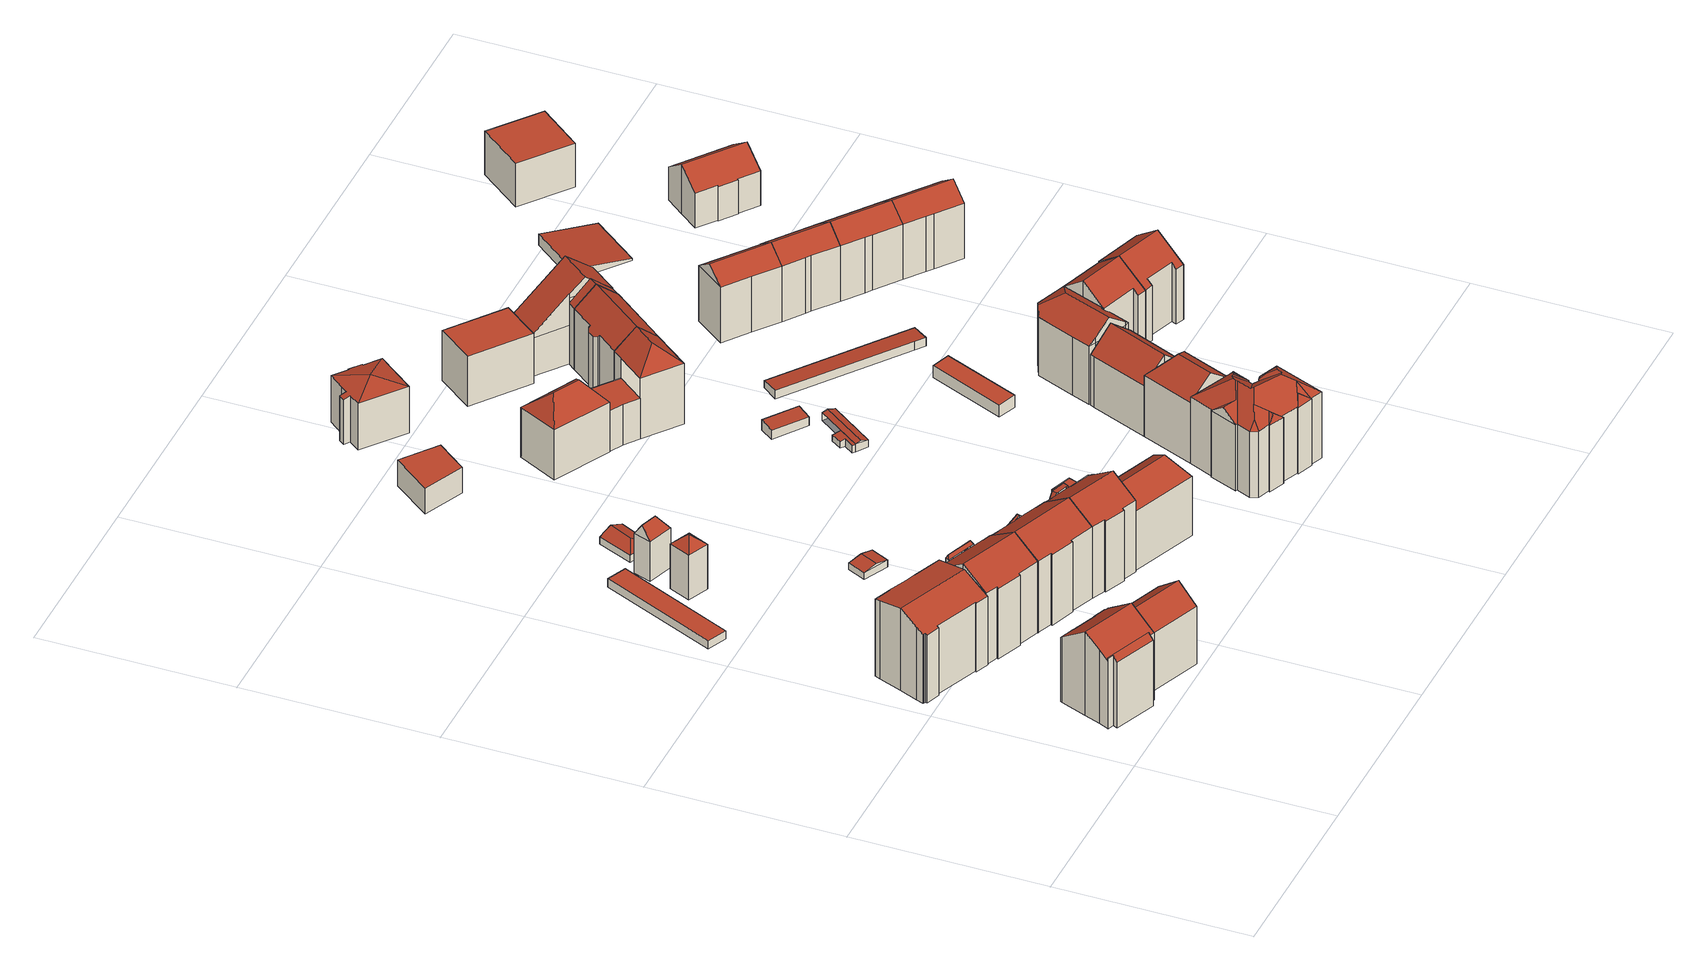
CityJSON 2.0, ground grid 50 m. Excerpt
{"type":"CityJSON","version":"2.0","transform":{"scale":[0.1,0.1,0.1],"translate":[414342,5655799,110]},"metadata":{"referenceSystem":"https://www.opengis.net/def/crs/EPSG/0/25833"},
"CityObjects":{
"building1":{"type":"Building","attributes":{"Gemeindeschluessel":14612000,"Geometrietyp2DReferenz":"3000","function":"31001_9998","roofType":"9999"},"children":["building1-1","building1-2"]},
"building1-1":{"type":"BuildingPart","attributes":{"Dachtyp_tdc":"tdcGableRoof","Dachneigung":35.48,"QualitaetDacherkennung":62,"Geometrietyp2DReferenz":"3000","measuredHeight":23.73,"roofType":"3100"},"parents":["building1"],"geometry":[{"type":"MultiSurface","lod":"2","boundaries":[[[0,1,2,3]],[[1,4,5,2]],[[4,6,7,5]],[[6,8,9,7]],[[8,10,11,9]],[[10,12,13,11]],[[12,14,15,13]],[[14,16,17,15]],[[16,18,19,17]],[[18,20,21,19]],[[22,23,24,25]],[[23,26,27,24]],[[26,28,29,27]],[[28,30,31,29]],[[30,0,3,31]],[[26,23,22,20,18,16,14]],[[14,12,10,8,6,4,1,0,30,28,26]],[[3,2,5,7,9,11,13,15,17,19,21,25,24,27,29,31]]],"semantics":{"surfaces":[{"type":"WallSurface"},{"type":"RoofSurface"},{"type":"GroundSurface"}],"values":[0,0,0,0,0,0,0,0,0,0,0,0,0,0,0,1,1,2]}}]},
"building1-2":{"type":"BuildingPart","attributes":{"Dachtyp_tdc":"tdcPolyFlatRoof","Dachneigung":43.19,"QualitaetDacherkennung":37,"Geometrietyp2DReferenz":"3000","measuredHeight":19.96,"roofType":"2100"},"parents":["building1"],"geometry":[{"type":"MultiSurface","lod":"2","boundaries":[[[32,33,34,35]],[[33,36,37,34]],[[36,38,39,37]],[[38,40,22,25,39]],[[41,32,35,21,20]],[[41,40,38,36,33,32]],[[35,34,37,39,25,21]]],"semantics":{"surfaces":[{"type":"WallSurface"},{"type":"RoofSurface"},{"type":"GroundSurface"}],"values":[0,0,0,0,0,1,2]}}]},
"building2":{"type":"Building","attributes":{"Gemeindeschluessel":14612000,"Geometrietyp2DReferenz":"3000","function":"31001_9998","roofType":"9999"},"children":["building2-1","building2-2","building2-3"]},
"building2-1":{"type":"BuildingPart","attributes":{"Dachtyp_tdc":"tdcFreeFormRoof","Dachneigung":57.1,"QualitaetDacherkennung":8,"Geometrietyp2DReferenz":"3000","measuredHeight":17.68,"roofType":"5000"},"parents":["building2"],"geometry":[{"type":"MultiSurface","lod":"2","boundaries":[[[42,43,44,45]],[[43,46,47,44]],[[46,48,49,47]],[[48,50,51,49]],[[52,42,45,53]],[[54,55,50,48,46,56]],[[46,43,42,56]],[[42,52,54,56]],[[45,44,47,49,51,57,58,53]]],"semantics":{"surfaces":[{"type":"WallSurface"},{"type":"RoofSurface"},{"type":"GroundSurface"}],"values":[0,0,0,0,0,1,1,1,2]}}]},
"building2-2":{"type":"BuildingPart","attributes":{"Dachtyp_tdc":"tdcFreeFormRoof","Dachneigung":63.76,"QualitaetDacherkennung":7,"Geometrietyp2DReferenz":"3000","measuredHeight":18.18,"roofType":"5000"},"parents":["building2"],"geometry":[{"type":"MultiSurface","lod":"2","boundaries":[[[59,60,61,62]],[[63,64,65,51,50]],[[64,59,62,65]],[[66,67,68,60,69]],[[69,60,59]],[[59,64,66,69]],[[63,67,66,64]],[[68,67,63]],[[62,61,57,51,65]]],"semantics":{"surfaces":[{"type":"WallSurface"},{"type":"RoofSurface"},{"type":"GroundSurface"}],"values":[0,0,0,1,1,1,0,0,2]}}]},
"building2-3":{"type":"BuildingPart","attributes":{"Dachtyp_tdc":"tdcGableRoof","Dachneigung":28.07,"QualitaetDacherkennung":53,"Geometrietyp2DReferenz":"3000","measuredHeight":23.25,"roofType":"3100"},"parents":["building2"],"geometry":[{"type":"MultiSurface","lod":"2","boundaries":[[[70,71,72,73]],[[71,74,75,72]],[[74,76,77,75]],[[76,78,79,77]],[[78,80,81,79]],[[80,82,83,81]],[[82,84,85,83]],[[84,86,87,85]],[[86,88,89,87]],[[88,90,91,89]],[[90,92,93,91]],[[92,94,52,53,93]],[[95,61,60]],[[95,96,97,61]],[[96,98,99,97]],[[98,100,101,99]],[[100,102,103,101]],[[102,70,73,103]],[[98,96,95,104,94,92,90,88]],[[88,86,84,82,80,78,76,74,71,70,102,100,98]],[[73,72,75,77,79,81,83,85,87,89,91,93,53,58,57,61,97,99,101,103]]],"semantics":{"surfaces":[{"type":"WallSurface"},{"type":"RoofSurface"},{"type":"GroundSurface"}],"values":[0,0,0,0,0,0,0,0,0,0,0,0,0,0,0,0,0,0,1,1,2]}}]},
"building3":{"type":"Building","attributes":{"Dachtyp_tdc":"tdcGableRoof","Gemeindeschluessel":14612000,"Dachneigung":37.74,"QualitaetDacherkennung":73,"Geometrietyp2DReferenz":"3000","measuredHeight":20.65,"function":"31001_9998","roofType":"3100"},"geometry":[{"type":"Solid","lod":"2","boundaries":[[[[105,106,17,107]],[[106,108,13,17]],[[108,109,110,13]],[[109,105,107,110]],[[108,106,111]],[[105,109,112]],[[106,105,112,111]],[[109,108,111,112]],[[107,17,13,110]]]],"semantics":{"surfaces":[{"type":"WallSurface"},{"type":"RoofSurface"},{"type":"GroundSurface"}],"values":[[0,0,0,0,0,0,1,1,2]]}}]},
"building4":{"type":"Building","attributes":{"Gemeindeschluessel":14612000,"Geometrietyp2DReferenz":"3000","function":"31001_9998","roofType":"9999"},"children":["building4-1","building4-2","building4-3"]},
"building4-1":{"type":"BuildingPart","attributes":{"Dachtyp_tdc":"tdcFreeFormRoof","Dachneigung":62.49,"QualitaetDacherkennung":9,"Geometrietyp2DReferenz":"3000","measuredHeight":20.51,"roofType":"5000"},"parents":["building4"],"geometry":[{"type":"MultiSurface","lod":"2","boundaries":[[[113,114,115,116]],[[114,117,118,115]],[[117,119,120,118]],[[119,121,122,120]],[[121,123,124,122]],[[123,125,126,127,124]],[[128,113,116,129,130]],[[123,121,119,117,114,113,131,132]],[[113,128,131]],[[128,125,132,131]],[[125,123,132]],[[116,115,118,120,122,124,127,133,129]]],"semantics":{"surfaces":[{"type":"WallSurface"},{"type":"RoofSurface"},{"type":"GroundSurface"}],"values":[0,0,0,0,0,0,0,1,1,1,1,2]}}]},
"building4-2":{"type":"BuildingPart","attributes":{"Dachtyp_tdc":"tdcGableRoof","Dachneigung":32.34,"QualitaetDacherkennung":69,"Geometrietyp2DReferenz":"3000","measuredHeight":24.79,"roofType":"3100"},"parents":["building4"],"geometry":[{"type":"MultiSurface","lod":"2","boundaries":[[[134,135,136]],[[134,137,138,135]],[[137,139,140,138]],[[139,141,142,140]],[[141,143,144,142]],[[143,145,146,144]],[[145,147,148,146]],[[147,149,150,148]],[[149,151,152,150]],[[151,153,154,152]],[[153,155,156,154]],[[155,157,158,156]],[[157,159,160,158]],[[159,161,162,163,160]],[[157,155,153,151,149,147,145,143,141]],[[141,139,137,134,161,159,157]],[[135,138,140,142,144,146,148,150,152,154,156,158,160,163,164]]],"semantics":{"surfaces":[{"type":"WallSurface"},{"type":"RoofSurface"},{"type":"GroundSurface"}],"values":[0,0,0,0,0,0,0,0,0,0,0,0,0,0,1,1,2]}}]},
"building4-3":{"type":"BuildingPart","attributes":{"Dachtyp_tdc":"tdcGableRoof","Dachneigung":19.62,"QualitaetDacherkennung":8,"Geometrietyp2DReferenz":"3000","measuredHeight":19.28,"roofType":"3100"},"parents":["building4"],"geometry":[{"type":"MultiSurface","lod":"2","boundaries":[[[126,165,166,127]],[[165,136,135,166]],[[162,167,168,163]],[[167,130,129,168]],[[169,136,165,126,170]],[[170,130,167,162,169]],[[129,133,127,166,135,164,163,168]]],"semantics":{"surfaces":[{"type":"WallSurface"},{"type":"RoofSurface"},{"type":"GroundSurface"}],"values":[0,0,0,0,1,1,2]}}]},
"building5":{"type":"Building","attributes":{"Dachtyp_tdc":"tdcPolyFlatRoof","Gemeindeschluessel":14612000,"Dachneigung":0,"QualitaetDacherkennung":87,"Geometrietyp2DReferenz":"3000","measuredHeight":2.31,"function":"31001_2463","roofType":"1000"},"geometry":[{"type":"Solid","lod":"2","boundaries":[[[[171,172,173,174]],[[172,175,176,173]],[[175,177,178,176]],[[177,171,174,178]],[[177,175,172,171]],[[174,173,176,178]]]],"semantics":{"surfaces":[{"type":"WallSurface"},{"type":"RoofSurface"},{"type":"GroundSurface"}],"values":[[0,0,0,0,1,2]]}}]},
"building6":{"type":"Building","attributes":{"Dachtyp_tdc":"tdcFreeFormRoof","Gemeindeschluessel":14612000,"Dachneigung":42.2,"QualitaetDacherkennung":4,"Geometrietyp2DReferenz":"3000","measuredHeight":15.33,"function":"31001_9998","roofType":"5000"},"geometry":[{"type":"Solid","lod":"2","boundaries":[[[[179,180,181,182]],[[180,183,184,181]],[[183,185,186,184]],[[185,179,182,186]],[[187,185,183]],[[187,183,180]],[[187,180,179]],[[187,179,185]],[[182,181,184,186]]]],"semantics":{"surfaces":[{"type":"WallSurface"},{"type":"RoofSurface"},{"type":"GroundSurface"}],"values":[[0,0,0,0,1,1,1,1,2]]}}]},
"building7":{"type":"Building","attributes":{"Gemeindeschluessel":14612000,"Geometrietyp2DReferenz":"3000","function":"31001_9998","roofType":"9999"},"children":["building7-1","building7-2"]},
"building7-1":{"type":"BuildingPart","attributes":{"Dachtyp_tdc":"tdcGableRoof","Dachneigung":33.56,"QualitaetDacherkennung":69,"Geometrietyp2DReferenz":"3000","measuredHeight":24.68,"roofType":"3100"},"parents":["building7"],"geometry":[{"type":"MultiSurface","lod":"2","boundaries":[[[188,189,190,191]],[[189,192,193,190]],[[192,194,195,193]],[[194,141,196,195]],[[141,197,198,196]],[[197,199,200,198]],[[199,201,202,203,200]],[[204,205,206,207,208]],[[205,209,210,206]],[[209,211,212,210]],[[211,213,214,212]],[[213,215,216,214]],[[215,188,191,216]],[[211,209,205,204,217,218,219,201,199,197,141]],[[141,194,192,189,188,215,213,211]],[[191,190,193,195,196,198,200,203,220,207,206,210,212,214,216]]],"semantics":{"surfaces":[{"type":"WallSurface"},{"type":"RoofSurface"},{"type":"GroundSurface"}],"values":[0,0,0,0,0,0,0,0,0,0,0,0,0,1,1,2]}}]},
"building7-2":{"type":"BuildingPart","attributes":{"Dachtyp_tdc":"tdcGableRoof","Dachneigung":25.52,"QualitaetDacherkennung":5,"Geometrietyp2DReferenz":"3000","measuredHeight":20.45,"roofType":"3100"},"parents":["building7"],"geometry":[{"type":"MultiSurface","lod":"2","boundaries":[[[221,222,206,223]],[[222,208,207,206]],[[202,224,225,203]],[[224,226,227,225]],[[226,228,229,227]],[[228,230,231,229]],[[230,221,223,231]],[[226,224,202,219,232]],[[232,217,208,222,221,230,228,226]],[[223,206,207,220,203,225,227,229,231]]],"semantics":{"surfaces":[{"type":"WallSurface"},{"type":"RoofSurface"},{"type":"GroundSurface"}],"values":[0,0,0,0,0,0,0,1,1,2]}}]},
"building8":{"type":"Building","attributes":{"Dachtyp_tdc":"tdcFreeFormRoof","Gemeindeschluessel":14612000,"Dachneigung":55.28,"QualitaetDacherkennung":8,"Geometrietyp2DReferenz":"3000","measuredHeight":14.75,"function":"31001_9998","roofType":"5000"},"geometry":[{"type":"Solid","lod":"2","boundaries":[[[[233,234,235,236]],[[234,237,238,235]],[[237,239,240,238]],[[239,233,236,240]],[[241,239,237]],[[242,241,237,234]],[[242,234,233]],[[241,242,233,239]],[[236,235,238,240]]]],"semantics":{"surfaces":[{"type":"WallSurface"},{"type":"RoofSurface"},{"type":"GroundSurface"}],"values":[[0,0,0,0,1,1,0,1,2]]}}]},
"building9":{"type":"Building","attributes":{"Dachtyp_tdc":"tdcGableRoof","Gemeindeschluessel":14612000,"Dachneigung":11.06,"QualitaetDacherkennung":73,"Geometrietyp2DReferenz":"3000","measuredHeight":2.58,"function":"31001_9998","roofType":"3100"},"geometry":[{"type":"Solid","lod":"2","boundaries":[[[[243,244,245,246]],[[244,247,248,245]],[[247,249,250,248]],[[249,243,246,250]],[[247,244,251]],[[243,249,252]],[[244,243,252,251]],[[249,247,251,252]],[[246,245,248,250]]]],"semantics":{"surfaces":[{"type":"WallSurface"},{"type":"RoofSurface"},{"type":"GroundSurface"}],"values":[[0,0,0,0,0,0,1,1,2]]}}]},
"building10":{"type":"Building","attributes":{"Gemeindeschluessel":14612000,"Geometrietyp2DReferenz":"3000","function":"31001_9998","roofType":"9999"},"children":["building10-1","building10-2"]},
"building10-1":{"type":"BuildingPart","attributes":{"Dachtyp_tdc":"tdcGableRoof","Dachneigung":33.63,"QualitaetDacherkennung":72,"Geometrietyp2DReferenz":"3000","measuredHeight":24.75,"roofType":"3100"},"parents":["building10"],"geometry":[{"type":"MultiSurface","lod":"2","boundaries":[[[253,254,255,256]],[[254,257,258,255]],[[257,213,259,258]],[[213,260,261,259]],[[260,262,263,261]],[[262,264,265,263]],[[264,266,267,265]],[[268,269,270]],[[268,271,272,269]],[[271,273,274,272]],[[273,275,276,274]],[[275,277,278,276]],[[277,279,280,278]],[[279,281,282,280]],[[281,283,284,282]],[[283,253,256,284]],[[279,277,275,273,271,268,285,286,264,262,260]],[[260,213,257,254,253,283,281,279]],[[256,255,258,259,261,263,265,269,272,274,276,278,280,282,284]]],"semantics":{"surfaces":[{"type":"WallSurface"},{"type":"RoofSurface"},{"type":"GroundSurface"}],"values":[0,0,0,0,0,0,0,0,0,0,0,0,0,0,0,0,1,1,2]}}]},
"building10-2":{"type":"BuildingPart","attributes":{"Dachtyp_tdc":"tdcCutGableRoof","Dachneigung":2.89,"QualitaetDacherkennung":23,"Geometrietyp2DReferenz":"3000","measuredHeight":20.42,"roofType":"9999"},"parents":["building10"],"geometry":[{"type":"MultiSurface","lod":"2","boundaries":[[[267,287,288,265]],[[287,289,290,288]],[[289,291,292,290]],[[291,293,294,292]],[[293,295,296,294]],[[295,270,269,296]],[[266,286,297,298,299,300]],[[295,301,302,285,270]],[[303,302,301,304,305,298,297]],[[289,299,298,305,291]],[[291,305,304,293]],[[293,304,301,295]],[[287,300,299,289]],[[267,266,300,287]],[[288,290,292,294,296,269,265]]],"semantics":{"surfaces":[{"type":"WallSurface"},{"type":"RoofSurface"},{"type":"GroundSurface"}],"values":[0,0,0,0,0,0,1,1,1,0,0,0,0,0,2]}}]},
"building11":{"type":"Building","attributes":{"Dachtyp_tdc":"tdcFreeFormRoof","Gemeindeschluessel":14612000,"Dachneigung":22.9,"QualitaetDacherkennung":23,"Geometrietyp2DReferenz":"3000","measuredHeight":3.5,"function":"31001_9998","roofType":"5000"},"geometry":[{"type":"Solid","lod":"2","boundaries":[[[[306,307,308,309]],[[307,310,311,308]],[[310,312,313,311]],[[312,306,309,313]],[[314,315,312,310]],[[314,310,307]],[[315,314,307,306]],[[315,306,312]],[[309,308,311,313]]]],"semantics":{"surfaces":[{"type":"WallSurface"},{"type":"RoofSurface"},{"type":"GroundSurface"}],"values":[[0,0,0,0,1,1,1,0,2]]}}]},
"building12":{"type":"Building","attributes":{"Dachtyp_tdc":"tdcHipAndGableRoof","Gemeindeschluessel":14612000,"Dachneigung":36.99,"QualitaetDacherkennung":74,"Geometrietyp2DReferenz":"3000","measuredHeight":21.12,"function":"31001_9998","roofType":"5000"},"geometry":[{"type":"Solid","lod":"2","boundaries":[[[[316,317,318,319]],[[317,320,321,318]],[[320,322,323,321]],[[322,324,325,323]],[[324,326,327,325]],[[326,328,329,327]],[[328,330,331,329]],[[330,332,333,331]],[[332,316,319,333]],[[328,326,334]],[[326,324,322,320,317,316,332,334]],[[332,330,328,334]],[[319,318,321,323,325,327,329,331,333]]]],"semantics":{"surfaces":[{"type":"WallSurface"},{"type":"RoofSurface"},{"type":"GroundSurface"}],"values":[[0,0,0,0,0,0,0,0,0,1,1,1,2]]}}]},
"building13":{"type":"Building","attributes":{"Dachtyp_tdc":"tdcPolyFlatRoof","Gemeindeschluessel":14612000,"Dachneigung":0,"QualitaetDacherkennung":72,"Geometrietyp2DReferenz":"3000","measuredHeight":7.26,"function":"31001_9998","roofType":"1000"},"geometry":[{"type":"Solid","lod":"2","boundaries":[[[[335,336,337,338]],[[336,339,340,337]],[[336,335,341,339]],[[340,342,338,337]],[[339,341,342,340]],[[341,335,338,342]]]],"semantics":{"surfaces":[{"type":"WallSurface"},{"type":"RoofSurface"},{"type":"GroundSurface"}],"values":[[0,0,1,2,0,0]]}}]},
"building14":{"type":"Building","attributes":{"Dachtyp_tdc":"tdcPolyFlatRoof","Gemeindeschluessel":14612000,"Dachneigung":0,"QualitaetDacherkennung":66,"Geometrietyp2DReferenz":"3000","measuredHeight":2.61,"function":"31001_9998","roofType":"1000"},"geometry":[{"type":"Solid","lod":"2","boundaries":[[[[343,344,345,346]],[[344,347,348,345]],[[347,349,350,348]],[[349,343,346,350]],[[349,347,344,343]],[[346,345,348,350]]]],"semantics":{"surfaces":[{"type":"WallSurface"},{"type":"RoofSurface"},{"type":"GroundSurface"}],"values":[[0,0,0,0,1,2]]}}]},
"building15":{"type":"Building","attributes":{"Dachtyp_tdc":"tdcHipRoof","Gemeindeschluessel":14612000,"Dachneigung":40.52,"QualitaetDacherkennung":69,"Geometrietyp2DReferenz":"3000","measuredHeight":19.04,"function":"31001_9998","roofType":"3200"},"geometry":[{"type":"Solid","lod":"2","boundaries":[[[[351,352,353,354]],[[352,355,356,353]],[[355,357,358,356]],[[357,359,360,358]],[[359,351,354,360]],[[351,359,361]],[[357,355,352,362]],[[359,357,362,361]],[[352,351,361,362]],[[354,353,356,358,360]]]],"semantics":{"surfaces":[{"type":"WallSurface"},{"type":"RoofSurface"},{"type":"GroundSurface"}],"values":[[0,0,0,0,0,1,1,1,1,2]]}}]},
"building16":{"type":"Building","attributes":{"Dachtyp_tdc":"tdcTentRoof","Gemeindeschluessel":14612000,"Dachneigung":15.49,"QualitaetDacherkennung":70,"Geometrietyp2DReferenz":"3000","measuredHeight":14.92,"function":"31001_9998","roofType":"3500"},"geometry":[{"type":"Solid","lod":"2","boundaries":[[[[363,364,365,366,367,368,369,370]],[[371,372,373,374,375,363,370]],[[376,377,378,379,380,381,382,383,384,385,386,387,388]],[[373,372,377,376]],[[372,371,378,377]],[[371,389,379,378]],[[389,369,380,379]],[[369,368,381,380]],[[368,367,382,381]],[[367,366,383,382]],[[366,365,384,383]],[[365,364,385,384]],[[364,363,386,385]],[[363,375,387,386]],[[375,374,388,387]],[[374,373,376,388]],[[389,371,370]],[[369,389,370]]]],"semantics":{"surfaces":[{"type":"RoofSurface"},{"type":"GroundSurface"},{"type":"WallSurface"}],"values":[[0,0,1,2,2,2,2,2,2,2,2,2,2,2,2,2,0,0]]}}]},
"building17":{"type":"Building","attributes":{"Gemeindeschluessel":14612000,"Geometrietyp2DReferenz":"3000","function":"31001_9998","roofType":"9999"},"children":["building17-1","building17-2"]},
"building17-1":{"type":"BuildingPart","attributes":{"Dachtyp_tdc":"tdcPolyFlatRoof","Dachneigung":0,"QualitaetDacherkennung":38,"Geometrietyp2DReferenz":"3000","measuredHeight":11.46,"roofType":"1000"},"parents":["building17"],"geometry":[{"type":"MultiSurface","lod":"2","boundaries":[[[390,391,392,393]],[[391,394,395,392]],[[394,396,397,395]],[[396,398,399,397]],[[396,394,391,390,398]],[[399,393,392,395,397]]],"semantics":{"surfaces":[{"type":"WallSurface"},{"type":"RoofSurface"},{"type":"GroundSurface"}],"values":[0,0,0,0,1,2]}}]},
"building17-2":{"type":"BuildingPart","attributes":{"Dachtyp_tdc":"tdcHipAndGableRoof","Dachneigung":40.85,"QualitaetDacherkennung":71,"Geometrietyp2DReferenz":"3000","measuredHeight":22.07,"roofType":"5000"},"parents":["building17"],"geometry":[{"type":"MultiSurface","lod":"2","boundaries":[[[400,401,390,393,402]],[[403,404,405,399,398]],[[404,406,407,405]],[[406,400,402,407]],[[401,400,408]],[[400,406,409,408]],[[404,403,401,408,409]],[[404,409,406]],[[402,393,399,405,407]]],"semantics":{"surfaces":[{"type":"WallSurface"},{"type":"RoofSurface"},{"type":"GroundSurface"}],"values":[0,0,0,0,1,1,1,0,2]}}]},
"building18":{"type":"Building","attributes":{"Dachtyp_tdc":"tdcFreeFormRoof","Gemeindeschluessel":14612000,"Dachneigung":37.7,"QualitaetDacherkennung":16,"Geometrietyp2DReferenz":"3000","measuredHeight":24.29,"function":"31001_9998","roofType":"5000"},"geometry":[{"type":"Solid","lod":"2","boundaries":[[[[410,411,412,413]],[[411,414,415,412]],[[414,416,417,415]],[[416,418,419,417]],[[418,420,421,419]],[[420,422,423,421]],[[424,420,418]],[[425,424,418,416]],[[426,416,414]],[[416,426,425]],[[427,428,429,426,414,411]],[[430,427,411,410]],[[430,410,431]],[[428,427,430,431,432]],[[433,434,429,428,432,435]],[[436,437,438,439,433,435,440]],[[441,436,440,442]],[[443,444,445]],[[443,446,444]],[[443,442,446]],[[442,443,441]],[[443,445,447]],[[437,436,441,443,447,448]],[[449,438,437,448,450]],[[451,449,450,452]],[[451,452,453]],[[439,438,449,451,453,454]],[[446,442,455,456]],[[442,440,457,455]],[[440,435,458,457]],[[435,432,459,458]],[[432,431,460,459]],[[431,410,413,460]],[[461,462,463,434,433,439,454,464]],[[461,464,465]],[[466,462,461,465,467]],[[468,466,467,469]],[[468,469,470]],[[463,462,466,468,470,471]],[[426,429,434,463,471,422]],[[424,425,426,422,420]],[[423,472,473,474,475,476,477,478,479,480,481,482,483,484,485,456,455,457,458,459,460,413,412,415,417,419,421]],[[422,471,472,423]],[[471,470,473,472]],[[470,469,474,473]],[[469,467,475,474]],[[467,465,476,475]],[[465,464,477,476]],[[464,454,478,477]],[[454,453,479,478]],[[453,452,480,479]],[[452,450,481,480]],[[450,448,482,481]],[[448,447,483,482]],[[447,445,484,483]],[[445,444,485,484]],[[444,446,456,485]]]],"semantics":{"surfaces":[{"type":"WallSurface"},{"type":"RoofSurface"},{"type":"GroundSurface"}],"values":[[0,0,0,0,0,0,1,1,1,1,1,1,1,1,1,1,1,1,1,1,1,1,1,1,1,0,1,0,0,0,0,0,0,1,1,1,1,1,1,1,1,2,0,0,0,0,0,0,0,0,0,0,0,0,0,0,0]]}}]},
"building19":{"type":"Building","attributes":{"Gemeindeschluessel":14612000,"Geometrietyp2DReferenz":"3000","function":"31001_9998","roofType":"9999"},"children":["building19-1","building19-2"]},
"building19-1":{"type":"BuildingPart","attributes":{"Dachtyp_tdc":"tdcGableRoof","Dachneigung":16.38,"QualitaetDacherkennung":59,"Geometrietyp2DReferenz":"3000","measuredHeight":2.57,"roofType":"3100"},"parents":["building19"],"geometry":[{"type":"MultiSurface","lod":"2","boundaries":[[[486,487,488]],[[489,486,488,490]],[[487,491,490,488]],[[492,493,494,495,496]],[[486,489,493,492]],[[489,491,497,494,493]],[[487,486,492,496]],[[491,489,490]]],"semantics":{"surfaces":[{"type":"WallSurface"},{"type":"RoofSurface"},{"type":"GroundSurface"}],"values":[0,1,1,2,0,0,0,0]}}]},
"building19-2":{"type":"BuildingPart","attributes":{"Dachtyp_tdc":"tdcPolyFlatRoof","Dachneigung":10.77,"QualitaetDacherkennung":53,"Geometrietyp2DReferenz":"3000","measuredHeight":2.11,"roofType":"2100"},"parents":["building19"],"geometry":[{"type":"MultiSurface","lod":"2","boundaries":[[[498,499,500,501,495,494]],[[502,503,499,498]],[[503,504,500,499]],[[504,505,501,500]],[[505,506,495,501]],[[497,502,498,494]],[[497,506,505,504,503,502]]],"semantics":{"surfaces":[{"type":"GroundSurface"},{"type":"WallSurface"},{"type":"RoofSurface"}],"values":[0,1,1,1,1,1,2]}}]},
"building20":{"type":"Building","attributes":{"Dachtyp_tdc":"tdcPolyFlatRoof","Gemeindeschluessel":14612000,"Dachneigung":4.9,"QualitaetDacherkennung":83,"Geometrietyp2DReferenz":"3000","measuredHeight":2.94,"function":"31001_9998","roofType":"2100"},"geometry":[{"type":"Solid","lod":"2","boundaries":[[[[507,508,509,510]],[[508,511,512,509]],[[511,513,514,512]],[[513,507,510,514]],[[513,511,508,507]],[[510,509,512,514]]]],"semantics":{"surfaces":[{"type":"WallSurface"},{"type":"RoofSurface"},{"type":"GroundSurface"}],"values":[[0,0,0,0,1,2]]}}]},
"building21":{"type":"Building","attributes":{"Dachtyp_tdc":"tdcHipAndGableRoof","Gemeindeschluessel":14612000,"Dachneigung":37.92,"QualitaetDacherkennung":77,"Geometrietyp2DReferenz":"3000","measuredHeight":22.26,"function":"31001_9998","roofType":"5000"},"geometry":[{"type":"Solid","lod":"2","boundaries":[[[[515,516,517,518]],[[516,519,520,517]],[[519,521,522,520]],[[521,515,518,522]],[[519,516,523]],[[515,521,524]],[[516,515,524,523]],[[521,519,523,524]],[[518,517,520,522]]]],"semantics":{"surfaces":[{"type":"WallSurface"},{"type":"RoofSurface"},{"type":"GroundSurface"}],"values":[[0,0,0,0,1,0,1,1,2]]}}]},
"building22":{"type":"Building","attributes":{"Dachtyp_tdc":"tdcPolyFlatRoof","Gemeindeschluessel":14612000,"Dachneigung":0,"QualitaetDacherkennung":52,"Geometrietyp2DReferenz":"3000","measuredHeight":14.09,"function":"31001_9998","roofType":"1000"},"geometry":[{"type":"Solid","lod":"2","boundaries":[[[[525,526,527,528]],[[526,529,530,527]],[[529,531,532,530]],[[531,533,534,532]],[[533,525,528,534]],[[533,531,529,526,525]],[[528,527,530,532,534]]]],"semantics":{"surfaces":[{"type":"WallSurface"},{"type":"RoofSurface"},{"type":"GroundSurface"}],"values":[[0,0,0,0,0,1,2]]}}]},
"building23":{"type":"Building","attributes":{"Dachtyp_tdc":"tdcGableRoof","Gemeindeschluessel":14612000,"Dachneigung":40.69,"QualitaetDacherkennung":79,"Geometrietyp2DReferenz":"3000","measuredHeight":22,"function":"31001_9998","roofType":"3100"},"geometry":[{"type":"Solid","lod":"2","boundaries":[[[[409,535,536,537]],[[535,538,539,536]],[[538,540,541,539]],[[540,542,543,541]],[[542,544,545,543]],[[544,546,547,545]],[[546,548,549,547]],[[548,550,551,549]],[[550,552,553,551]],[[552,554,555,553]],[[554,556,557,555]],[[556,409,537,557]],[[552,550,548,546,544,542,540,538,535,409]],[[409,556,554,552]],[[537,536,539,541,543,545,547,549,551,553,555,557]]]],"semantics":{"surfaces":[{"type":"WallSurface"},{"type":"RoofSurface"},{"type":"GroundSurface"}],"values":[[0,0,0,0,0,0,0,0,0,0,0,0,1,1,2]]}}]},
"building24":{"type":"Building","attributes":{"Dachtyp_tdc":"tdcGableRoof","Gemeindeschluessel":14612000,"Dachneigung":39.71,"QualitaetDacherkennung":79,"Geometrietyp2DReferenz":"3000","measuredHeight":19.71,"function":"31001_9998","roofType":"3100"},"geometry":[{"type":"Solid","lod":"2","boundaries":[[[[558,559,560,520]],[[559,561,517,560]],[[561,562,563,517]],[[562,564,565,563]],[[564,566,567,565]],[[566,568,569,567]],[[568,570,571,569]],[[570,558,520,571]],[[566,564,562,561,559]],[[559,558,570,568,566]],[[520,560,517,563,565,567,569,571]]]],"semantics":{"surfaces":[{"type":"WallSurface"},{"type":"RoofSurface"},{"type":"GroundSurface"}],"values":[[0,0,0,0,0,0,0,0,1,1,2]]}}]},
"building25":{"type":"Building","attributes":{"Dachtyp_tdc":"tdcPolyFlatRoof","Gemeindeschluessel":14612000,"Dachneigung":2.95,"QualitaetDacherkennung":85,"Geometrietyp2DReferenz":"3000","measuredHeight":3.48,"function":"31001_2463","roofType":"2100"},"geometry":[{"type":"Solid","lod":"2","boundaries":[[[[572,573,574,575]],[[573,576,577,574]],[[576,578,579,577]],[[578,572,575,579]],[[578,576,573,572]],[[575,574,577,579]]]],"semantics":{"surfaces":[{"type":"WallSurface"},{"type":"RoofSurface"},{"type":"GroundSurface"}],"values":[[0,0,0,0,1,2]]}}]},
"building26":{"type":"Building","attributes":{"Gemeindeschluessel":14612000,"Geometrietyp2DReferenz":"3000","function":"31001_9998","roofType":"9999"},"children":["building26-1","building26-2"]},
"building26-1":{"type":"BuildingPart","attributes":{"Dachtyp_tdc":"tdcGableRoof","Dachneigung":39.74,"QualitaetDacherkennung":31,"Geometrietyp2DReferenz":"3000","measuredHeight":23.09,"roofType":"3100"},"parents":["building26"],"geometry":[{"type":"MultiSurface","lod":"2","boundaries":[[[580,581,582,532]],[[581,583,584,582]],[[585,586,534,587]],[[586,580,532,534]],[[586,588,589,590,580]],[[591,590,589,592,593,594]],[[581,591,594,595,583]],[[580,590,591,581]],[[585,596,588,586]],[[532,582,584,587,534]]],"semantics":{"surfaces":[{"type":"WallSurface"},{"type":"RoofSurface"},{"type":"GroundSurface"}],"values":[0,0,0,0,1,1,0,0,0,2]}}]},
"building26-2":{"type":"BuildingPart","attributes":{"Dachtyp_tdc":"tdcGableRoof","Dachneigung":41.36,"QualitaetDacherkennung":63,"Geometrietyp2DReferenz":"3000","measuredHeight":22.04,"roofType":"3100"},"parents":["building26"],"geometry":[{"type":"MultiSurface","lod":"2","boundaries":[[[595,597,555,584,583]],[[597,550,551,555]],[[550,596,585,587,551]],[[550,597,598]],[[597,595,593,599,598]],[[596,550,598,599,592]],[[584,555,551,587]]],"semantics":{"surfaces":[{"type":"WallSurface"},{"type":"RoofSurface"},{"type":"GroundSurface"}],"values":[0,0,0,0,1,1,2]}}]},
"building27":{"type":"Building","attributes":{"Dachtyp_tdc":"tdcPolyFlatRoof","Gemeindeschluessel":14612000,"Dachneigung":3.31,"QualitaetDacherkennung":60,"Geometrietyp2DReferenz":"3000","measuredHeight":2.35,"function":"31001_2463","roofType":"2100"},"geometry":[{"type":"Solid","lod":"2","boundaries":[[[[600,601,602,603]],[[601,604,605,602]],[[604,606,607,605]],[[606,608,609,607]],[[608,610,611,609]],[[610,600,603,611]],[[610,608,606,604,601,600]],[[603,602,605,607,609,611]]]],"semantics":{"surfaces":[{"type":"WallSurface"},{"type":"RoofSurface"},{"type":"GroundSurface"}],"values":[[0,0,0,0,0,0,1,2]]}}]},
"building28":{"type":"Building","attributes":{"Dachtyp_tdc":"tdcFreeFormRoof","Gemeindeschluessel":14612000,"Dachneigung":37.29,"QualitaetDacherkennung":61,"Geometrietyp2DReferenz":"3000","measuredHeight":21.33,"function":"31001_9998","roofType":"5000"},"geometry":[{"type":"Solid","lod":"2","boundaries":[[[[612,613,614,615]],[[613,616,617,614]],[[616,618,619,617]],[[618,620,621,619]],[[620,622,623,621]],[[622,624,625,623]],[[624,626,627,625]],[[626,628,629,627]],[[628,630,631,629]],[[630,632,633,631]],[[632,634,635,633]],[[634,636,637,635]],[[636,612,615,637]],[[638,639,640,641,642]],[[643,612,636,644,645,638,642]],[[646,647,639,638,645,648,649,650,651,652]],[[622,646,652,624]],[[624,652,651,626]],[[626,651,650,628]],[[628,650,649,630]],[[630,649,648,632]],[[632,648,645,644,634]],[[620,647,646,622]],[[618,640,639,647,620]],[[634,644,636]],[[612,643,613]],[[613,643,642,641,616]],[[616,641,640,618]],[[615,614,617,619,621,623,625,627,629,631,633,635,637]]]],"semantics":{"surfaces":[{"type":"WallSurface"},{"type":"RoofSurface"},{"type":"GroundSurface"}],"values":[[0,0,0,0,0,0,0,0,0,0,0,0,0,1,1,1,0,0,0,0,0,0,0,0,0,0,0,0,2]]}}]},
"building29":{"type":"Building","attributes":{"Dachtyp_tdc":"tdcGableRoof","Gemeindeschluessel":14612000,"Dachneigung":37.73,"QualitaetDacherkennung":71,"Geometrietyp2DReferenz":"3000","measuredHeight":21.47,"function":"31001_9998","roofType":"3100"},"geometry":[{"type":"Solid","lod":"2","boundaries":[[[[653,654,655,656]],[[654,657,658,655]],[[657,659,660,658]],[[659,661,662,660]],[[661,663,664,662]],[[663,665,666,664]],[[665,667,668,666]],[[667,653,656,668]],[[663,661,659,657]],[[657,654,653,667,665,663]],[[656,655,658,660,662,664,666,668]]]],"semantics":{"surfaces":[{"type":"WallSurface"},{"type":"RoofSurface"},{"type":"GroundSurface"}],"values":[[0,0,0,0,0,0,0,0,1,1,2]]}}]},
"building30":{"type":"Building","attributes":{"Dachtyp_tdc":"tdcFreeFormRoof","Gemeindeschluessel":14612000,"Dachneigung":35.89,"QualitaetDacherkennung":74,"Geometrietyp2DReferenz":"3000","measuredHeight":19.14,"function":"31001_9998","roofType":"5000"},"geometry":[{"type":"Solid","lod":"2","boundaries":[[[[669,670,671,672]],[[670,673,674,671]],[[673,675,676,674]],[[675,677,678,676]],[[677,669,672,678]],[[670,669,679,680,673]],[[679,677,675,680]],[[669,677,679]],[[675,673,680]],[[672,671,674,676,678]]]],"semantics":{"surfaces":[{"type":"WallSurface"},{"type":"RoofSurface"},{"type":"GroundSurface"}],"values":[[0,0,0,0,0,1,1,0,0,2]]}}]},
"building31":{"type":"Building","attributes":{"Dachtyp_tdc":"tdcGableRoof","Gemeindeschluessel":14612000,"Dachneigung":35.7,"QualitaetDacherkennung":77,"Geometrietyp2DReferenz":"3000","measuredHeight":19.18,"function":"31001_9998","roofType":"3100"},"geometry":[{"type":"Solid","lod":"2","boundaries":[[[[681,669,672,682]],[[669,679,683,672]],[[679,684,678,683]],[[684,685,686,678]],[[685,687,688,686]],[[687,689,690,688]],[[689,691,692,690]],[[691,681,682,692]],[[687,685,684,679]],[[679,669,681,691,689,687]],[[682,672,683,678,686,688,690,692]]]],"semantics":{"surfaces":[{"type":"WallSurface"},{"type":"RoofSurface"},{"type":"GroundSurface"}],"values":[[0,0,0,0,0,0,0,0,1,1,2]]}}]},
"building32":{"type":"Building","attributes":{"Dachtyp_tdc":"tdcGableRoof","Gemeindeschluessel":14612000,"Dachneigung":37.64,"QualitaetDacherkennung":59,"Geometrietyp2DReferenz":"3000","measuredHeight":21.46,"function":"31001_9998","roofType":"3100"},"geometry":[{"type":"Solid","lod":"2","boundaries":[[[[693,694,695,696]],[[694,697,698,695]],[[697,665,666,698]],[[665,663,664,666]],[[663,699,662,664]],[[699,700,701,662]],[[700,702,703,701]],[[702,704,705,703]],[[704,706,707,705]],[[706,693,696,707]],[[702,700,699,663]],[[663,665,697,694,693,706,704,702]],[[696,695,698,666,664,662,701,703,705,707]]]],"semantics":{"surfaces":[{"type":"WallSurface"},{"type":"RoofSurface"},{"type":"GroundSurface"}],"values":[[0,0,0,0,0,0,0,0,0,0,1,1,2]]}}]},
"building33":{"type":"Building","attributes":{"Dachtyp_tdc":"tdcFreeFormRoof","Gemeindeschluessel":14612000,"Dachneigung":35.6,"QualitaetDacherkennung":76,"Geometrietyp2DReferenz":"3000","measuredHeight":19.16,"function":"31001_9998","roofType":"5000"},"geometry":[{"type":"Solid","lod":"2","boundaries":[[[[689,687,688,690]],[[687,685,686,688]],[[685,708,709,686]],[[708,710,711,709]],[[710,712,713,711]],[[712,714,715,713]],[[714,689,690,715]],[[714,712,710,716,717,687,689]],[[716,708,685,717]],[[685,687,717]],[[710,708,716]],[[690,688,686,709,711,713,715]]]],"semantics":{"surfaces":[{"type":"WallSurface"},{"type":"RoofSurface"},{"type":"GroundSurface"}],"values":[[0,0,0,0,0,0,0,1,1,0,0,2]]}}]},
"building34":{"type":"Building","attributes":{"Dachtyp_tdc":"tdcPolyFlatRoof","Gemeindeschluessel":14612000,"Dachneigung":9.44,"QualitaetDacherkennung":52,"Geometrietyp2DReferenz":"3000","measuredHeight":3.1,"function":"31001_9998","roofType":"2100"},"geometry":[{"type":"Solid","lod":"2","boundaries":[[[[718,719,720,721]],[[719,722,723,720]],[[722,724,725,723]],[[724,718,721,725]],[[724,722,719,718]],[[721,720,723,725]]]],"semantics":{"surfaces":[{"type":"WallSurface"},{"type":"RoofSurface"},{"type":"GroundSurface"}],"values":[[0,0,0,0,1,2]]}}]},
"building35":{"type":"Building","attributes":{"Dachtyp_tdc":"tdcGableRoof","Gemeindeschluessel":14612000,"Dachneigung":35.43,"QualitaetDacherkennung":76,"Geometrietyp2DReferenz":"3000","measuredHeight":19.15,"function":"31001_9998","roofType":"3100"},"geometry":[{"type":"Solid","lod":"2","boundaries":[[[[726,727,728,729]],[[727,710,711,728]],[[710,708,709,711]],[[708,730,731,709]],[[730,732,733,731]],[[732,726,729,733]],[[732,734,716,710,727,726]],[[708,716,734,730]],[[730,734,732]],[[710,716,708]],[[729,728,711,709,731,733]]]],"semantics":{"surfaces":[{"type":"WallSurface"},{"type":"RoofSurface"},{"type":"GroundSurface"}],"values":[[0,0,0,0,0,0,1,1,0,0,2]]}}]},
"building36":{"type":"Building","attributes":{"Dachtyp_tdc":"tdcGableRoof","Gemeindeschluessel":14612000,"Dachneigung":37.39,"QualitaetDacherkennung":63,"Geometrietyp2DReferenz":"3000","measuredHeight":14.03,"function":"31001_9998","roofType":"3100"},"geometry":[{"type":"Solid","lod":"2","boundaries":[[[[735,736,737,738]],[[736,739,740,737]],[[739,741,742,740]],[[741,743,744,742]],[[743,745,746,744]],[[745,747,748,746]],[[747,749,750,748]],[[749,751,752,750]],[[751,753,754,752]],[[753,735,738,754]],[[749,747,745,743]],[[743,741,739,736,735,753,751,749]],[[738,737,740,742,744,746,748,750,752,754]]]],"semantics":{"surfaces":[{"type":"WallSurface"},{"type":"RoofSurface"},{"type":"GroundSurface"}],"values":[[0,0,0,0,0,0,0,0,0,0,1,1,2]]}}]},
"building37":{"type":"Building","attributes":{"Dachtyp_tdc":"tdcPolyFlatRoof","Gemeindeschluessel":14612000,"Dachneigung":0,"QualitaetDacherkennung":67,"Geometrietyp2DReferenz":"3000","measuredHeight":12.35,"function":"31001_9998","roofType":"1000"},"geometry":[{"type":"Solid","lod":"2","boundaries":[[[[755,756,757,758]],[[756,759,760,757]],[[759,761,762,760]],[[761,755,758,762]],[[761,759,756,755]],[[758,757,760,762]]]],"semantics":{"surfaces":[{"type":"WallSurface"},{"type":"RoofSurface"},{"type":"GroundSurface"}],"values":[[0,0,0,0,1,2]]}}]}
},
"vertices":[
[167,219,213],[165,216,216],[165,216,31],[167,219,31],[230,191,216],[230,191,31],[232,195,212],[232,195,31],[266,182,212],[266,182,31],[265,177,216],[265,177,31],[269,175,216],[269,175,31],[242,106,268],[242,106,31],[225,63,237],[225,63,31],[216,40,220],[216,40,31],[199,47,220],[199,47,31],[74,96,220],[84,120,238],[84,120,31],[74,96,31],[100,162,268],[100,162,31],[126,229,217],[126,229,31],[128,234,213],[128,234,31],
[193,33,217],[84,76,217],[84,76,31],[193,33,31],[89,88,229],[89,88,31],[73,94,229],[73,94,31],[74,96,231],[199,47,231],
[107,653,206],[110,662,191],[110,662,30],[107,653,30],[136,652,191],[136,652,30],[131,639,191],[131,639,30],[154,630,152],[154,630,30],[103,644,191],[103,644,30],[129,633,191],[152,624,153],[123,646,207],[152,624,30],[129,633,30],
[187,632,191],[180,613,191],[180,613,30],[187,632,30],[154,630,191],[160,643,191],[160,643,30],[156,633,211],[154,630,203],[152,624,191],[174,626,211],
[162,455,223],[164,458,224],[164,458,30],[162,455,30],[47,504,224],[47,504,30],[45,499,222],[45,499,30],[9,513,221],[9,513,30],[10,518,224],[10,518,30],[7,519,224],[7,519,30],[4,521,224],[4,521,30],[11,539,235],[11,539,30],[30,587,262],[30,587,30],[54,647,250],[54,647,30],[59,661,248],[59,661,30],[103,644,248],[180,613,248],[253,584,248],[253,584,30],[224,510,262],[224,510,30],[199,446,226],[199,446,30],[197,441,223],[197,441,30],[152,624,248],
[380,3,193],[225,63,193],[380,3,31],[269,175,188],[424,115,188],[424,115,31],[246,116,237],[401,56,237],
[298,587,222],[320,578,222],[320,578,27],[298,587,27],[324,588,203],[324,588,27],[359,574,204],[359,574,27],[355,565,221],[355,565,27],[375,558,222],[375,558,27],[371,548,222],[371,548,204],[371,548,27],[294,577,222],[294,577,27],[294,577,198],[301,580,232],[368,555,232],[353,555,27],
[389,532,226],[389,532,27],[389,532,186],[408,525,226],[408,525,27],[411,524,226],[411,524,27],[383,452,275],[383,452,27],[357,384,228],[357,384,27],[356,385,228],[356,385,27],[299,406,228],[299,406,27],[297,403,225],[297,403,27],[230,429,225],[230,429,27],[232,433,228],[232,433,27],[199,446,228],[199,446,27],[225,513,275],[225,513,27],[253,584,227],[253,584,27],[270,577,227],[270,577,190],[270,577,27],[350,547,27],
[392,540,186],[392,540,27],[273,585,190],[273,585,27],[350,547,220],[353,555,220],
[9,1051,54],[142,1353,54],[142,1353,31],[9,1051,31],[193,1331,54],[193,1331,31],[60,1029,54],[60,1029,31],
[273,1207,134],[249,1152,134],[249,1152,8],[273,1207,8],[194,1176,134],[194,1176,8],[218,1231,134],[218,1231,8],[233,1192,162],
[459,341,226],[395,365,227],[395,365,28],[459,341,28],[396,368,229],[396,368,28],[357,384,229],[357,384,28],[383,452,28],[411,524,224],[411,524,28],[437,513,224],[437,513,28],[437,514,224],[437,514,200],[437,514,28],[554,468,224],[554,469,224],[554,469,28],[554,468,28],[554,468,184],[579,459,224],[579,459,28],[552,388,275],[552,388,28],[525,320,229],[525,320,28],[460,345,229],[460,345,28],[510,486,224],[500,489,224],[484,495,224],[500,489,28],
[556,474,184],[554,469,184],[556,474,28],[439,520,200],[439,520,28],[503,495,232],[503,495,28],[508,493,227],[508,493,28],[539,481,200],[539,481,28],[500,489,232],
[226,1283,120],[242,1330,120],[242,1330,8],[226,1283,8],[309,1308,120],[309,1308,8],[293,1261,120],[293,1261,8],[277,1292,156],[234,1306,156],
[512,856,23],[490,809,23],[490,809,3],[512,856,3],[425,839,22],[425,839,3],[447,887,22],[447,887,3],[460,823,29],[482,870,29],
[616,279,226],[560,301,226],[560,301,27],[616,279,27],[562,305,229],[562,305,27],[525,320,27],[551,387,275],[551,387,27],[579,459,223],[579,459,27],[602,450,223],[602,450,27],[602,450,205],[602,450,202],[660,427,223],[660,427,27],[660,427,202],[713,407,223],[713,407,27],[709,397,230],[709,397,27],[707,391,234],[707,391,27],[703,381,241],[703,381,27],[685,335,275],[685,335,27],[658,268,229],[658,268,27],[618,284,229],[618,284,27],[652,430,223],[611,446,223],
[607,461,202],[607,461,27],[612,459,202],[612,459,27],[625,454,202],[625,454,27],[637,450,202],[637,450,27],[665,439,202],[665,439,27],[615,445,229],[619,457,229],[612,459,216],[607,461,205],[654,443,231],[649,431,231],[616,444,229],[637,450,230],[625,454,230],
[377,1415,31],[334,1326,31],[334,1326,11],[377,1415,11],[272,1352,31],[272,1352,11],[311,1443,31],[311,1443,11],[317,1370,45],[344,1429,46],
[703,381,195],[711,378,195],[711,378,31],[703,381,31],[716,376,195],[716,376,31],[726,373,195],[726,373,31],[753,362,195],[753,362,31],[876,314,195],[876,314,31],[831,200,197],[831,200,31],[658,268,197],[658,268,31],[680,323,242],[680,323,31],[827,266,242],
[418,1878,95],[358,1800,95],[358,1800,22],[418,1878,22],[252,1847,95],[252,1847,22],[328,1947,95],[328,1947,22],
[855,508,27],[876,564,27],[876,564,1],[855,508,1],[932,544,27],[932,544,1],[912,488,27],[912,488,1],
[525,1725,172],[674,1650,172],[674,1650,31],[525,1725,31],[666,1634,172],[666,1634,31],[621,1546,171],[621,1546,31],[473,1621,172],[473,1621,31],[540,1652,222],[610,1617,222],
[494,2179,155],[463,2140,155],[450,2123,155],[436,2134,150],[425,2119,150],[439,2109,155],[418,2081,155],[508,2089,173],[599,2096,155],[559,2127,155],[562,2131,153],[533,2153,154],[531,2150,155],[562,2131,24],[559,2127,24],[599,2096,24],[523,1999,24],[418,2081,24],[439,2109,24],[425,2119,24],[436,2134,24],[450,2123,24],[463,2140,24],[494,2179,24],[531,2150,24],[533,2153,24],[523,1999,155],
[692,1500,146],[656,1528,146],[656,1528,32],[692,1500,32],[621,1546,146],[621,1546,32],[666,1634,146],[666,1634,32],[747,1571,146],[747,1571,32],
[782,1430,203],[692,1500,203],[782,1430,32],[747,1571,203],[765,1594,203],[765,1594,32],[855,1523,203],[855,1523,32],[765,1501,253],[810,1558,253],
[1223,196,214],[1274,175,214],[1274,175,27],[1223,196,27],[1222,43,214],[1222,43,27],[1189,56,214],[1189,56,27],[1187,53,214],[1187,53,27],[1145,69,214],[1145,69,27],[1147,72,214],[1147,72,27],[1174,81,231],[1176,85,231],[1199,95,245],[1229,156,241],[1221,140,242],[1185,128,264],[1221,178,228],[1210,193,214],[1208,190,214],[1107,170,266],[1109,164,269],[1190,201,214],[1167,241,241],[1126,222,266],[1122,213,266],[1123,210,265],[1194,212,214],[1175,241,239],[1199,214,214],[1204,253,221],[1211,244,214],[1217,259,214],[1203,224,214],[1208,262,214],[1089,311,214],[1083,196,243],[1062,246,214],[1044,212,244],[1059,248,214],[1030,176,214],[1035,174,214],[1199,214,27],[1203,224,27],[1194,212,27],[1190,201,27],[1208,190,27],[1210,193,27],[1043,136,231],[1074,149,249],[1074,150,249],[1019,137,214],[1027,118,214],[1087,118,231],[1059,106,214],[1082,105,231],[1057,103,214],[1098,86,214],[1100,91,214],[1100,91,27],[1098,86,27],[1057,103,27],[1059,106,27],[1027,118,27],[1019,137,27],[1035,174,27],[1030,176,27],[1059,248,27],[1062,246,27],[1089,311,27],[1208,262,27],[1217,259,27],[1211,244,27],
[975,1138,27],[946,1158,29],[959,1149,33],[892,1022,27],[876,1033,33],[864,1042,29],[975,1138,7],[892,1022,7],[864,1042,7],[901,1094,7],[946,1158,7],[864,1042,28],
[857,1047,7],[875,1072,7],[864,1080,7],[883,1107,7],[857,1047,27],[875,1072,27],[864,1080,24],[883,1107,24],[901,1094,28],
[833,1235,34],[858,1270,38],[858,1270,9],[833,1235,9],[939,1212,38],[939,1212,9],[914,1177,34],[914,1177,9],
[1089,311,198],[1145,448,198],[1145,448,26],[1089,311,26],[1264,399,199],[1264,399,26],[1208,262,199],[1208,262,26],[1188,382,248],[1149,286,248],
[794,1804,174],[656,1910,174],[656,1910,33],[794,1804,33],[726,2002,174],[726,2002,33],[864,1896,174],[864,1896,33],[809,1824,174],[809,1824,33],
[765,1594,204],[765,1594,33],[810,1558,33],[807,1648,204],[807,1648,33],[804,1650,201],[804,1650,33],[807,1664,196],[807,1664,33],[819,1679,196],[819,1679,33],[831,1684,201],[831,1684,33],[834,1682,204],[834,1682,33],[879,1740,204],[879,1740,33],[924,1705,253],[924,1705,33],[970,1669,204],[970,1669,33],[855,1523,204],[855,1523,33],
[1264,399,169],[1205,423,223],[1205,423,26],[1145,448,169],[1205,596,168],[1205,596,26],[1210,607,169],[1210,607,26],[1271,583,223],[1271,583,26],[1317,565,181],[1317,565,26],[1330,559,169],[1330,559,26],
[1149,768,50],[1102,787,48],[1102,787,15],[1149,768,15],[1185,984,48],[1185,984,15],[1231,966,50],[1231,966,15],
[864,1896,141],[1041,1761,141],[1041,1761,33],[985,1689,141],[985,1689,33],[894,1759,141],[809,1824,141],[894,1759,33],[894,1759,230],[927,1733,264],[983,1805,264],[1041,1761,205],[938,1725,253],[961,1707,229],[985,1689,205],[985,1689,203],[894,1759,204],
[970,1669,203],[924,1705,254],[939,1724,254],
[1304,1078,48],[1274,1038,51],[1274,1038,28],[1304,1078,28],[1250,1056,51],[1250,1056,28],[956,1277,51],[956,1277,28],[986,1317,48],[986,1317,28],[1280,1096,48],[1280,1096,28],
[1231,661,189],[1271,760,189],[1271,760,25],[1231,661,25],[1316,780,189],[1316,780,25],[1397,753,189],[1397,753,25],[1356,635,189],[1356,635,25],[1344,639,189],[1344,639,25],[1338,622,189],[1338,622,25],[1349,618,189],[1349,618,25],[1346,610,189],[1346,610,25],[1328,563,189],[1328,563,25],[1317,565,189],[1317,565,25],[1230,603,189],[1230,603,25],[1211,611,189],[1211,611,25],[1320,713,238],[1396,748,194],[1397,753,191],[1316,780,193],[1296,771,204],[1271,760,190],[1230,603,204],[1270,586,238],[1344,639,200],[1356,635,191],[1317,565,199],[1328,563,191],[1346,610,191],[1349,618,191],[1338,622,200],
[1453,602,190],[1356,635,190],[1356,635,23],[1453,602,23],[1377,694,238],[1377,694,23],[1397,753,190],[1397,753,23],[1516,713,190],[1516,713,23],[1496,654,238],[1496,654,23],[1472,580,178],[1472,580,23],[1449,588,178],[1449,588,23],
[1234,1376,184],[1172,1424,185],[1172,1424,28],[1234,1376,28],[1106,1474,185],[1106,1474,28],[1165,1552,184],[1165,1552,28],[1294,1454,184],[1294,1454,28],[1264,1415,220],[1136,1513,220],
[1284,1339,185],[1284,1339,28],[1264,1415,28],[1294,1454,185],[1417,1361,185],[1417,1361,28],[1388,1321,220],[1388,1321,28],[1357,1283,184],[1357,1283,28],[1297,1330,185],[1297,1330,28],
[1579,560,190],[1500,587,190],[1500,587,23],[1579,560,23],[1495,573,178],[1495,573,23],[1516,713,193],[1641,671,193],[1641,671,23],[1622,612,238],[1622,612,23],[1597,538,178],[1597,538,23],[1574,546,178],[1574,546,23],
[1548,1262,184],[1548,1262,28],[1488,1183,184],[1488,1183,28],[1425,1231,184],[1425,1231,28],[1409,1243,184],[1409,1243,28],[1518,1223,220],[1388,1322,220],
[1328,2013,33],[1450,1917,7],[1450,1917,2],[1328,2013,2],[1354,1793,7],[1354,1793,2],[1231,1890,33],[1231,1890,2],
[1552,1134,184],[1537,1146,184],[1537,1146,28],[1552,1134,28],[1676,1164,184],[1676,1164,28],[1616,1085,184],[1616,1085,28],[1647,1125,220],
[1574,1623,127],[1532,1655,127],[1532,1655,31],[1574,1623,31],[1534,1657,129],[1534,1657,31],[1487,1693,129],[1487,1693,31],[1525,1742,171],[1525,1742,31],[1562,1790,125],[1562,1790,31],[1698,1687,125],[1698,1687,31],[1661,1638,171],[1661,1638,31],[1623,1589,129],[1623,1589,31],[1575,1625,129],[1575,1625,31],
[1606,2113,162],[1518,2001,162],[1518,2001,39],[1606,2113,39],[1396,2097,162],[1396,2097,39],[1483,2209,162],[1483,2209,39]
]}
